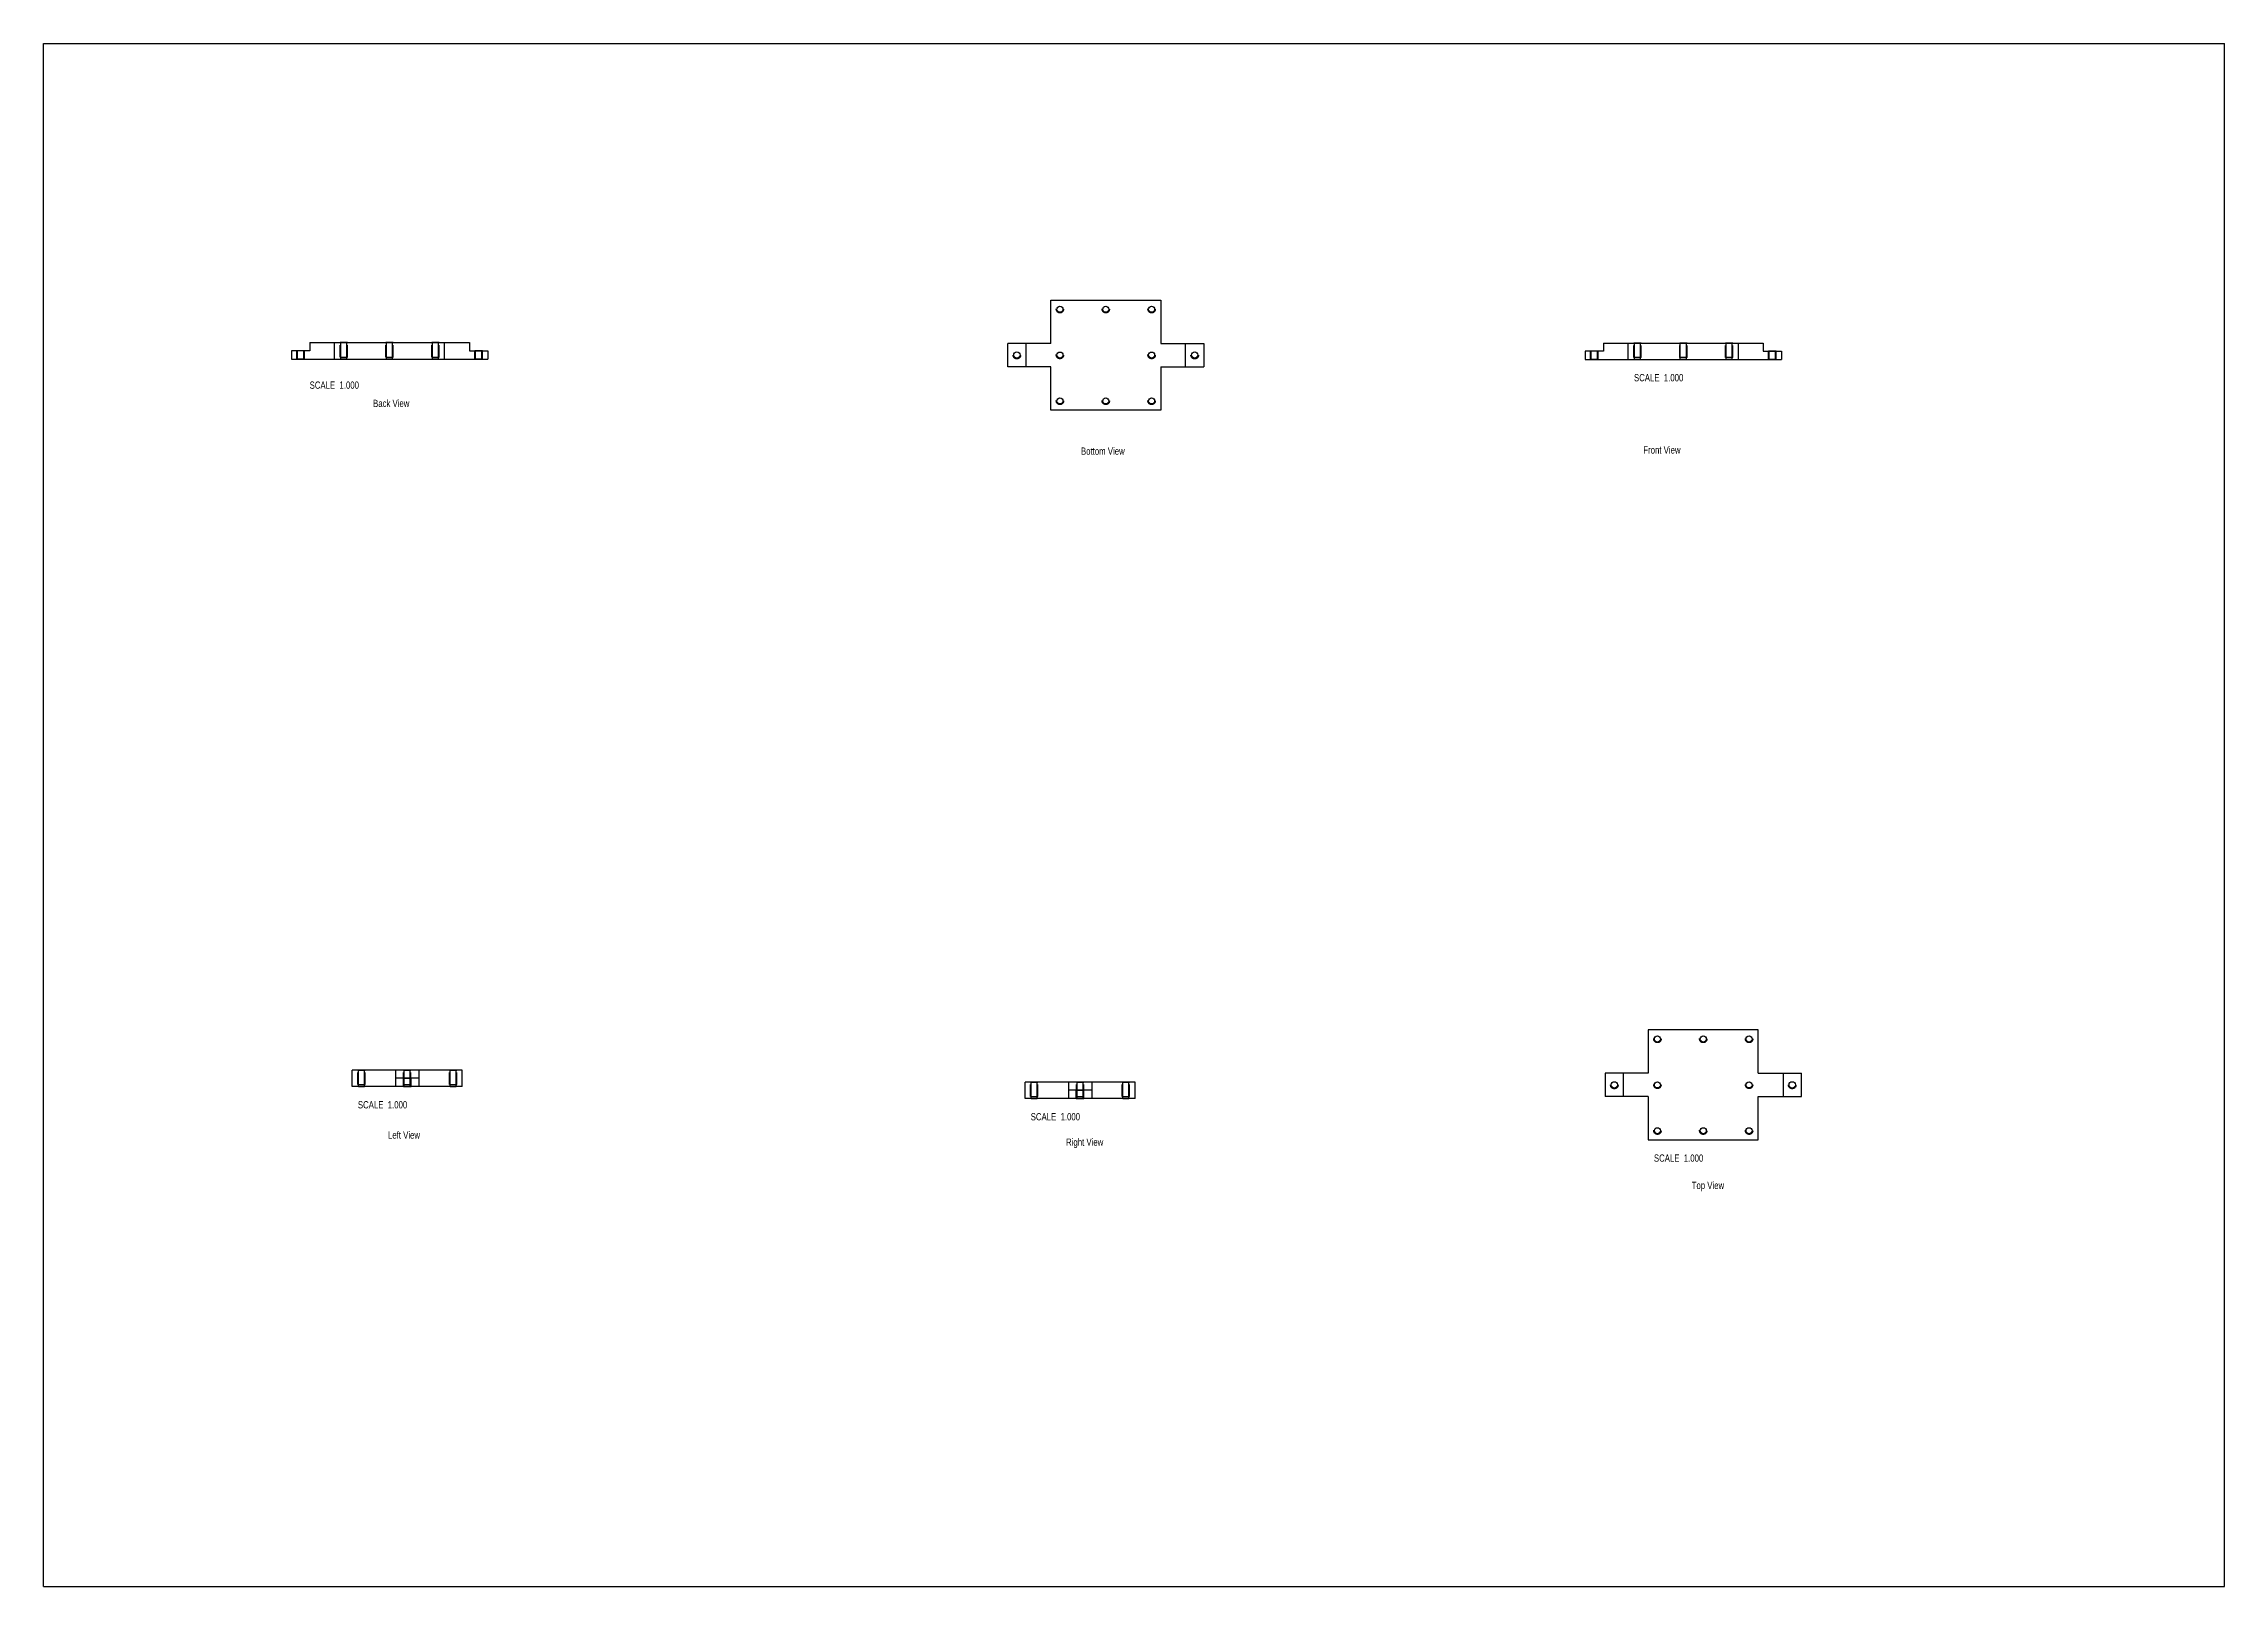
# Model space of a CAD drawing. Header units: inches. Extents: x 0 to 46.8, y 0 to 33.1.
import ezdxf

# ---------------------------------------------------------------- set-up
doc = ezdxf.new("R2010")
doc.units = ezdxf.units.IN
doc.header["$LTSCALE"] = 2.574606
doc.header["$MEASUREMENT"] = 0
doc.linetypes.add('HIDDEN', pattern=[0.2, 0.1, -0.1])
doc.layers.get('0').update_dxf_attribs({"linetype": 'CONTINUOUS'})
doc.layers.add('02___PRT_ALL_AXES', color=7, linetype='CONTINUOUS')
doc.styles.get("Standard").update_dxf_attribs({"font": 'txt', "width": 0.8})

msp = doc.modelspace()

# ---------------------------------------------------------------- linework, layer by layer
at = {"color": 7, "linetype": 'CONTINUOUS'}
for p, q in [((0, 0), (0, 33.11)), ((0, 33.11), (46.811, 33.11)), ((46.811, 0), (46.811, 33.11)), ((21.619, 26.677), (21.619, 27.607)), ((21.619, 27.607), (23.981, 27.607)), ((23.981, 27.607), (23.981, 26.677)), ((5.714, 26.694), (5.714, 26.517)), ((5.714, 26.694), (9.14, 26.694)), ((6.246, 26.34), (6.246, 26.694)), ((8.608, 26.34), (8.608, 26.694)), ((9.14, 26.694), (9.14, 26.517)), ((33.485, 26.685), (33.485, 26.508)), ((33.485, 26.685), (36.91, 26.685)), ((34.016, 26.331), (34.016, 26.685)), ((36.378, 26.331), (36.378, 26.685)), ((36.91, 26.685), (36.91, 26.508)), ((5.321, 26.517), (5.321, 26.34)), ((5.714, 26.517), (5.321, 26.517)), ((5.321, 26.34), (9.533, 26.34)), ((9.14, 26.517), (9.533, 26.517)), ((9.533, 26.517), (9.533, 26.34)), ((20.694, 26.175), (20.694, 26.677)), ((21.619, 26.677), (20.694, 26.677)), ((21.087, 26.677), (21.087, 26.175)), ((23.981, 26.677), (24.906, 26.677)), ((24.513, 26.175), (24.513, 26.677)), ((24.906, 26.677), (24.906, 26.175)), ((33.091, 26.508), (33.091, 26.331)), ((33.485, 26.508), (33.091, 26.508)), ((33.091, 26.331), (37.304, 26.331)), ((36.91, 26.508), (37.304, 26.508)), ((37.304, 26.508), (37.304, 26.331)), ((21.619, 26.175), (20.694, 26.175)), ((21.619, 25.245), (21.619, 26.175)), ((23.981, 26.175), (24.906, 26.175)), ((23.981, 26.175), (23.981, 25.245)), ((23.981, 25.245), (21.619, 25.245)), ((34.444, 11.944), (34.444, 11.014)), ((36.806, 11.944), (34.444, 11.944)), ((36.806, 11.014), (36.806, 11.944)), ((6.624, 10.727), (6.624, 11.081)), ((8.987, 11.081), (6.624, 11.081)), ((7.554, 11.081), (7.554, 10.727)), ((8.056, 10.904), (7.554, 10.904)), ((8.056, 11.081), (8.056, 10.727)), ((8.987, 10.727), (8.987, 11.081)), ((21.067, 10.47), (21.067, 10.824)), ((23.429, 10.824), (21.067, 10.824)), ((21.997, 10.824), (21.997, 10.47)), ((22.499, 10.824), (22.499, 10.47)), ((23.429, 10.47), (23.429, 10.824)), ((33.519, 11.014), (33.519, 10.512)), ((34.444, 11.014), (33.519, 11.014)), ((33.912, 10.512), (33.912, 11.014)), ((36.806, 11.014), (37.731, 11.014)), ((37.338, 11.014), (37.338, 10.512)), ((37.731, 10.512), (37.731, 11.014)), ((8.987, 10.727), (6.624, 10.727)), ((23.429, 10.47), (21.067, 10.47)), ((22.499, 10.647), (21.997, 10.647)), ((34.444, 10.512), (33.519, 10.512)), ((34.444, 10.512), (34.444, 9.582)), ((36.806, 10.512), (37.731, 10.512)), ((36.806, 9.582), (36.806, 10.512)), ((34.444, 9.582), (36.806, 9.582)), ((0, 0), (46.811, 0))]:
    msp.add_line(p, q, dxfattribs=at)
at = {"layer": '02___PRT_ALL_AXES', "color": 8, "linetype": 'HIDDEN'}
for p, q in [((6.364, 26.382), (6.364, 26.694)), ((6.378, 26.694), (6.364, 26.694)), ((6.522, 26.694), (6.508, 26.694)), ((6.522, 26.382), (6.522, 26.694)), ((7.348, 26.382), (7.348, 26.694)), ((7.362, 26.694), (7.348, 26.694)), ((7.506, 26.694), (7.492, 26.694)), ((7.506, 26.382), (7.506, 26.694)), ((8.345, 26.694), (8.331, 26.694)), ((8.331, 26.382), (8.331, 26.694)), ((8.333, 26.382), (8.333, 26.694)), ((8.49, 26.694), (8.476, 26.694)), ((8.488, 26.382), (8.488, 26.694)), ((8.49, 26.382), (8.49, 26.694)), ((34.134, 26.374), (34.134, 26.685)), ((34.148, 26.685), (34.134, 26.685)), ((34.136, 26.374), (34.136, 26.685)), ((34.293, 26.685), (34.28, 26.685)), ((34.292, 26.374), (34.292, 26.685)), ((34.293, 26.374), (34.293, 26.685)), ((35.119, 26.374), (35.119, 26.685)), ((35.132, 26.685), (35.119, 26.685)), ((35.276, 26.685), (35.262, 26.685)), ((35.276, 26.374), (35.276, 26.685)), ((36.117, 26.685), (36.103, 26.685)), ((36.103, 26.374), (36.103, 26.685)), ((36.26, 26.685), (36.246, 26.685)), ((36.26, 26.374), (36.26, 26.685)), ((5.436, 26.34), (5.436, 26.517)), ((5.45, 26.517), (5.436, 26.517)), ((5.45, 26.34), (5.436, 26.34)), ((5.6, 26.517), (5.586, 26.517)), ((5.6, 26.34), (5.586, 26.34)), ((5.6, 26.34), (5.6, 26.517)), ((6.364, 26.382), (6.522, 26.382)), ((7.348, 26.382), (7.506, 26.382)), ((8.331, 26.382), (8.49, 26.382)), ((9.268, 26.517), (9.254, 26.517)), ((9.254, 26.34), (9.254, 26.517)), ((9.268, 26.34), (9.254, 26.34)), ((9.418, 26.517), (9.404, 26.517)), ((9.418, 26.34), (9.404, 26.34)), ((9.418, 26.34), (9.418, 26.517)), ((33.206, 26.331), (33.206, 26.508)), ((33.22, 26.508), (33.206, 26.508)), ((33.22, 26.331), (33.206, 26.331)), ((33.37, 26.508), (33.356, 26.508)), ((33.37, 26.331), (33.356, 26.331)), ((33.37, 26.331), (33.37, 26.508)), ((34.293, 26.374), (34.134, 26.374)), ((35.276, 26.374), (35.119, 26.374)), ((36.26, 26.374), (36.103, 26.374)), ((37.039, 26.508), (37.025, 26.508)), ((37.025, 26.331), (37.025, 26.508)), ((37.039, 26.331), (37.025, 26.331)), ((37.189, 26.508), (37.175, 26.508)), ((37.189, 26.331), (37.175, 26.331)), ((37.189, 26.331), (37.189, 26.508)), ((6.742, 10.769), (6.742, 11.081)), ((6.742, 11.081), (6.756, 11.081)), ((6.742, 10.769), (6.9, 10.769)), ((6.886, 11.081), (6.9, 11.081)), ((6.9, 10.769), (6.9, 11.081)), ((7.724, 10.727), (7.724, 10.904)), ((7.724, 10.904), (7.738, 10.904)), ((7.727, 10.769), (7.727, 11.081)), ((7.727, 11.081), (7.74, 11.081)), ((7.727, 10.769), (7.884, 10.769)), ((7.87, 11.081), (7.884, 11.081)), ((7.874, 10.904), (7.888, 10.904)), ((7.884, 10.769), (7.884, 11.081)), ((7.888, 10.727), (7.888, 10.904)), ((8.711, 11.081), (8.725, 11.081)), ((8.711, 10.769), (8.711, 11.081)), ((8.711, 10.769), (8.868, 10.769)), ((8.855, 11.081), (8.868, 11.081)), ((8.868, 10.769), (8.868, 11.081)), ((21.185, 10.513), (21.185, 10.824)), ((21.185, 10.824), (21.199, 10.824)), ((21.329, 10.824), (21.342, 10.824)), ((21.342, 10.513), (21.342, 10.824)), ((22.169, 10.513), (22.169, 10.824)), ((22.169, 10.824), (22.183, 10.824)), ((22.313, 10.824), (22.327, 10.824)), ((22.327, 10.513), (22.327, 10.824)), ((23.153, 10.824), (23.167, 10.824)), ((23.153, 10.513), (23.153, 10.824)), ((23.297, 10.824), (23.311, 10.824)), ((23.311, 10.513), (23.311, 10.824)), ((7.724, 10.727), (7.738, 10.727)), ((7.874, 10.727), (7.888, 10.727)), ((21.185, 10.513), (21.342, 10.513)), ((22.166, 10.47), (22.166, 10.647)), ((22.166, 10.647), (22.18, 10.647)), ((22.166, 10.47), (22.18, 10.47)), ((22.169, 10.513), (22.327, 10.513)), ((22.316, 10.647), (22.33, 10.647)), ((22.316, 10.47), (22.33, 10.47)), ((22.33, 10.47), (22.33, 10.647)), ((23.153, 10.513), (23.311, 10.513))]:
    msp.add_line(p, q, dxfattribs=at)
at = {"layer": '02___PRT_ALL_AXES', "color": 7, "linetype": 'CONTINUOUS'}
for p, q in [((6.378, 26.34), (6.378, 26.694)), ((6.508, 26.694), (6.378, 26.694)), ((6.508, 26.34), (6.508, 26.694)), ((7.362, 26.34), (7.362, 26.694)), ((7.492, 26.694), (7.362, 26.694)), ((7.492, 26.34), (7.492, 26.694)), ((8.476, 26.694), (8.345, 26.694)), ((8.345, 26.34), (8.345, 26.694)), ((8.346, 26.34), (8.346, 26.694)), ((8.475, 26.34), (8.475, 26.694)), ((8.476, 26.34), (8.476, 26.694)), ((34.148, 26.331), (34.148, 26.685)), ((34.28, 26.685), (34.148, 26.685)), ((34.15, 26.331), (34.15, 26.685)), ((34.278, 26.331), (34.278, 26.685)), ((34.28, 26.331), (34.28, 26.685)), ((35.132, 26.331), (35.132, 26.685)), ((35.262, 26.685), (35.132, 26.685)), ((35.262, 26.331), (35.262, 26.685)), ((36.246, 26.685), (36.117, 26.685)), ((36.117, 26.331), (36.117, 26.685)), ((36.246, 26.331), (36.246, 26.685)), ((5.45, 26.34), (5.45, 26.517)), ((5.586, 26.517), (5.45, 26.517)), ((5.586, 26.34), (5.45, 26.34)), ((5.586, 26.34), (5.586, 26.517)), ((6.508, 26.34), (6.378, 26.34)), ((7.492, 26.34), (7.362, 26.34)), ((8.476, 26.34), (8.345, 26.34)), ((9.404, 26.517), (9.268, 26.517)), ((9.268, 26.34), (9.268, 26.517)), ((9.404, 26.34), (9.268, 26.34)), ((9.404, 26.34), (9.404, 26.517)), ((33.22, 26.331), (33.22, 26.508)), ((33.356, 26.508), (33.22, 26.508)), ((33.356, 26.331), (33.22, 26.331)), ((33.356, 26.331), (33.356, 26.508)), ((34.28, 26.331), (34.148, 26.331)), ((35.262, 26.331), (35.132, 26.331)), ((36.246, 26.331), (36.117, 26.331)), ((37.175, 26.508), (37.039, 26.508)), ((37.039, 26.331), (37.039, 26.508)), ((37.175, 26.331), (37.039, 26.331)), ((37.175, 26.331), (37.175, 26.508)), ((6.756, 10.727), (6.756, 11.081)), ((6.756, 11.081), (6.886, 11.081)), ((6.886, 10.727), (6.886, 11.081)), ((7.738, 10.727), (7.738, 10.904)), ((7.738, 10.904), (7.874, 10.904)), ((7.74, 10.727), (7.74, 11.081)), ((7.74, 11.081), (7.87, 11.081)), ((7.87, 10.727), (7.87, 11.081)), ((7.874, 10.727), (7.874, 10.904)), ((8.725, 11.081), (8.855, 11.081)), ((8.725, 10.727), (8.725, 11.081)), ((8.855, 10.727), (8.855, 11.081)), ((21.199, 10.47), (21.199, 10.824)), ((21.199, 10.824), (21.329, 10.824)), ((21.329, 10.47), (21.329, 10.824)), ((22.183, 10.47), (22.183, 10.824)), ((22.183, 10.824), (22.313, 10.824)), ((22.313, 10.47), (22.313, 10.824)), ((23.167, 10.824), (23.297, 10.824)), ((23.167, 10.47), (23.167, 10.824)), ((23.297, 10.47), (23.297, 10.824)), ((6.756, 10.727), (6.886, 10.727)), ((7.738, 10.727), (7.874, 10.727)), ((8.725, 10.727), (8.855, 10.727)), ((21.199, 10.47), (21.329, 10.47)), ((22.18, 10.47), (22.18, 10.647)), ((22.18, 10.647), (22.316, 10.647)), ((22.18, 10.47), (22.316, 10.47)), ((22.316, 10.47), (22.316, 10.647)), ((23.167, 10.47), (23.297, 10.47))]:
    msp.add_line(p, q, dxfattribs=at)
at = {"layer": '02___PRT_ALL_AXES', "color": 8, "linetype": 'HIDDEN'}
for centre, radius in [((21.816, 27.41), 0.0787), ((22.8, 27.41), 0.0787), ((23.784, 27.41), 0.0787), ((20.891, 26.426), 0.082), ((21.816, 26.426), 0.0787), ((23.784, 26.426), 0.0787), ((24.709, 26.426), 0.082), ((21.816, 25.442), 0.0787), ((22.8, 25.442), 0.0787), ((23.783, 25.442), 0.0787), ((34.641, 11.748), 0.0787), ((35.625, 11.748), 0.0787), ((36.609, 11.748), 0.0787), ((33.716, 10.763), 0.082), ((34.641, 10.763), 0.0787), ((36.609, 10.763), 0.0787), ((37.534, 10.763), 0.082), ((34.642, 9.779), 0.0787), ((35.625, 9.779), 0.0787), ((36.609, 9.779), 0.0787)]:
    msp.add_circle(centre, radius, dxfattribs=at)
at = {"layer": '02___PRT_ALL_AXES', "color": 7, "linetype": 'CONTINUOUS'}
for centre, radius in [((21.816, 27.41), 0.065), ((22.8, 27.41), 0.065), ((23.784, 27.41), 0.065), ((20.891, 26.426), 0.068), ((21.816, 26.426), 0.065), ((23.784, 26.426), 0.065), ((24.709, 26.426), 0.068), ((21.816, 25.442), 0.065), ((22.8, 25.442), 0.065), ((23.783, 25.442), 0.065), ((34.641, 11.748), 0.065), ((35.625, 11.748), 0.065), ((36.609, 11.748), 0.065), ((33.716, 10.763), 0.068), ((34.641, 10.763), 0.065), ((36.609, 10.763), 0.065), ((37.534, 10.763), 0.068), ((34.642, 9.779), 0.065), ((35.625, 9.779), 0.065), ((36.609, 9.779), 0.065)]:
    msp.add_circle(centre, radius, dxfattribs=at)

# ---------------------------------------------------------------- texts
at = {"color": 2, "linetype": 'CONTINUOUS', "line_spacing_factor": 0.9}
for s, insert, char_height, width, attachment_point in [('SCALE  1.000', (6.769, 25.859), 0.15625, 1.5, 3), ('SCALE  1.000', (35.197, 26.019), 0.15625, 1.5, 3), ('Back View', (7.462, 25.468), 0.1562, 1.125, 2), ('Bottom View', (22.737, 24.443), 0.15625, 1.375, 2), ('Front View', (34.738, 24.468), 0.1562, 1.25, 2), ('SCALE  1.000', (7.805, 10.414), 0.15625, 1.5, 3), ('SCALE  1.000', (22.248, 10.158), 0.15625, 1.5, 3), ('Left View', (7.736, 9.764), 0.1562, 1.125, 2), ('Right View', (22.347, 9.612), 0.1562, 1.25, 2), ('SCALE  1.000', (35.625, 9.27), 0.15625, 1.5, 3), ('Top View', (35.725, 8.683), 0.1562, 1, 2)]:
    msp.add_mtext(s, dxfattribs=dict(at, insert=insert, char_height=char_height, width=width, attachment_point=attachment_point))

doc.saveas('drawing.dxf')
